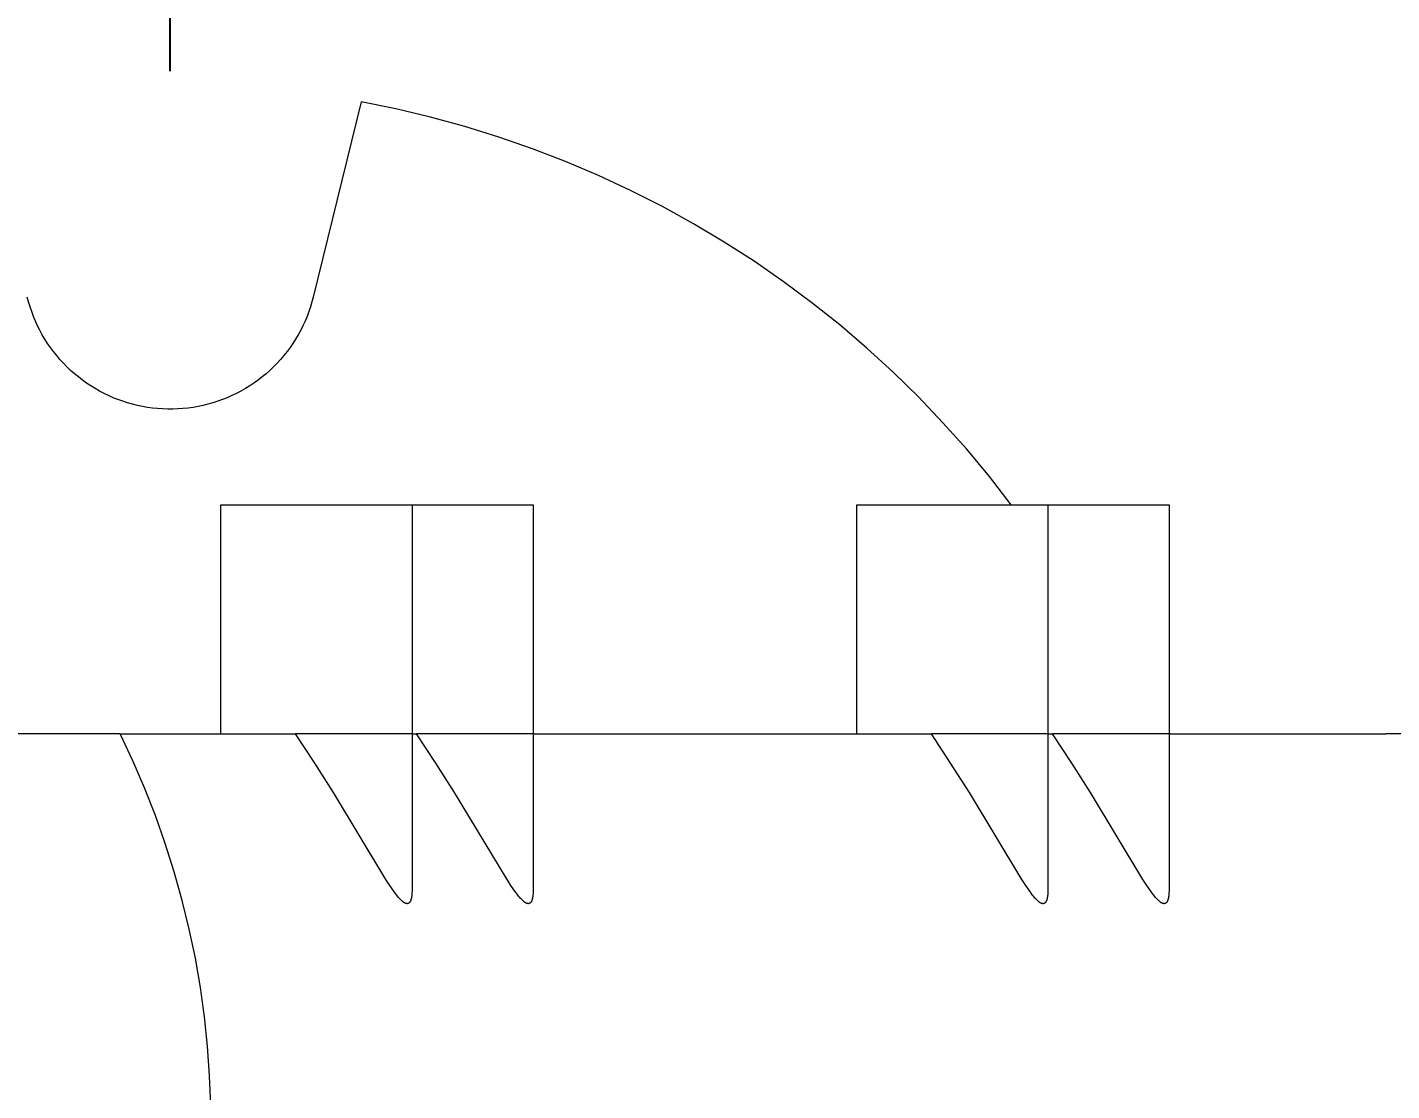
# Model space of a CAD drawing. Header units: millimetres. Extents: x -209 to 4251, y 50 to 3279.
# Drawn here: x 1242.9 to 1314.3, y 1684.7 to 1740.3 of the extents above; entities that cross this region are included whole.
import ezdxf

# ---------------------------------------------------------------- set-up
doc = ezdxf.new("R2010")
doc.units = ezdxf.units.MM
doc.layers.add('ZANO_R', color=7, linetype='Continuous', lineweight=0)
doc.layers.add('ZANO_W', color=1, linetype='Continuous', lineweight=0)
doc.styles.get("Standard").update_dxf_attribs({"font": 'ARIALUNI.TTF'})
doc.dimstyles.new('pl i ang', dxfattribs={"dimtxt": 50, "dimasz": 50, "dimexe": 1.25, "dimexo": 0.625, "dimgap": 10, "dimtad": 1, "dimtoh": 1, "dimtxsty": 'Standard', "dimcen": 2.5, "dimclrd": 1, "dimclre": 1, "dimclrt": 1, "dimadec": 0, "dimazin": 0, "dimtfac": 1, "dimtmove": 0, "dimatfit": 3, "dimfxl": 1, "dimarcsym": 1})

# ---------------------------------------------------------------- blocks, each defined once
blk = doc.blocks.new('*D428')
at = {"layer": 'ZANO_W', "color": 1, "lineweight": -2}
for p, q in [((1250.375, 1738.06), (1250.375, 1805.74)), ((1688.328, 1738.06), (1688.328, 1805.74)), ((1290.375, 1795.74), (1648.328, 1795.74))]:
    blk.add_line(p, q, dxfattribs=at)
at = {"layer": 'ZANO_W', "color": 1}
for points in [[(1290.375, 1802.407), (1290.375, 1789.074), (1250.375, 1795.74)], [(1648.328, 1789.074), (1648.328, 1802.407), (1688.328, 1795.74)]]:
    blk.add_solid(points, dxfattribs=at)
at = {"layer": 'ZANO_W', "color": 1, "insert": (1469.351, 1826.177), "char_height": 40, "attachment_point": 5}
blk.add_mtext('438', dxfattribs=at)

msp = doc.modelspace()

# ---------------------------------------------------------------- linework, layer by layer
at = {"layer": 'ZANO_R'}
for p, q in [((1260.355, 1736.448), (1257.855, 1726.231)), ((1262.18, 1736.079), (1260.355, 1736.448)), ((1263.991, 1735.649), (1262.18, 1736.079)), ((1265.787, 1735.157), (1263.991, 1735.649)), ((1267.566, 1734.605), (1265.787, 1735.157)), ((1269.324, 1733.994), (1267.566, 1734.605)), ((1271.061, 1733.322), (1269.324, 1733.994)), ((1272.774, 1732.593), (1271.061, 1733.322)), ((1274.462, 1731.806), (1272.774, 1732.593)), ((1276.122, 1730.962), (1274.462, 1731.806)), ((1277.752, 1730.063), (1276.122, 1730.962)), ((1279.351, 1729.109), (1277.752, 1730.063)), ((1280.917, 1728.101), (1279.351, 1729.109)), ((1282.448, 1727.041), (1280.917, 1728.101)), ((1283.942, 1725.93), (1282.448, 1727.041)), ((1242.964, 1725.973), (1242.896, 1726.231)), ((1257.855, 1726.231), (1257.787, 1725.973)), ((1243.04, 1725.718), (1242.964, 1725.973)), ((1243.125, 1725.466), (1243.04, 1725.718)), ((1243.219, 1725.217), (1243.125, 1725.466)), ((1257.625, 1725.466), (1257.531, 1725.217)), ((1257.71, 1725.718), (1257.625, 1725.466)), ((1257.787, 1725.973), (1257.71, 1725.718)), ((1285.398, 1724.769), (1283.942, 1725.93)), ((1243.322, 1724.972), (1243.219, 1725.217)), ((1243.433, 1724.73), (1243.322, 1724.972)), ((1243.552, 1724.492), (1243.433, 1724.73)), ((1257.317, 1724.73), (1257.198, 1724.492)), ((1257.428, 1724.972), (1257.317, 1724.73)), ((1257.531, 1725.217), (1257.428, 1724.972)), ((1286.813, 1723.559), (1285.398, 1724.769)), ((1243.68, 1724.258), (1243.552, 1724.492)), ((1243.815, 1724.029), (1243.68, 1724.258)), ((1243.958, 1723.805), (1243.815, 1724.029)), ((1256.935, 1724.029), (1256.792, 1723.805)), ((1257.071, 1724.258), (1256.935, 1724.029)), ((1257.198, 1724.492), (1257.071, 1724.258)), ((1244.109, 1723.586), (1243.958, 1723.805)), ((1244.268, 1723.372), (1244.109, 1723.586)), ((1244.433, 1723.163), (1244.268, 1723.372)), ((1244.606, 1722.961), (1244.433, 1723.163)), ((1256.317, 1723.163), (1256.144, 1722.961)), ((1256.483, 1723.372), (1256.317, 1723.163)), ((1256.641, 1723.586), (1256.483, 1723.372)), ((1256.792, 1723.805), (1256.641, 1723.586)), ((1288.187, 1722.302), (1286.813, 1723.559)), ((1244.786, 1722.765), (1244.606, 1722.961)), ((1244.972, 1722.575), (1244.786, 1722.765)), ((1245.165, 1722.391), (1244.972, 1722.575)), ((1255.778, 1722.575), (1255.585, 1722.391)), ((1255.964, 1722.765), (1255.778, 1722.575)), ((1256.144, 1722.961), (1255.964, 1722.765)), ((1245.364, 1722.215), (1245.165, 1722.391)), ((1245.569, 1722.045), (1245.364, 1722.215)), ((1245.78, 1721.882), (1245.569, 1722.045)), ((1245.996, 1721.727), (1245.78, 1721.882)), ((1246.218, 1721.58), (1245.996, 1721.727)), ((1254.754, 1721.727), (1254.533, 1721.58)), ((1254.97, 1721.882), (1254.754, 1721.727)), ((1255.181, 1722.045), (1254.97, 1721.882)), ((1255.386, 1722.215), (1255.181, 1722.045)), ((1255.585, 1722.391), (1255.386, 1722.215)), ((1289.517, 1720.999), (1288.187, 1722.302)), ((1246.444, 1721.44), (1246.218, 1721.58)), ((1246.675, 1721.308), (1246.444, 1721.44)), ((1246.911, 1721.184), (1246.675, 1721.308)), ((1247.151, 1721.069), (1246.911, 1721.184)), ((1247.394, 1720.961), (1247.151, 1721.069)), ((1253.6, 1721.069), (1253.356, 1720.961)), ((1253.839, 1721.184), (1253.6, 1721.069)), ((1254.075, 1721.308), (1253.839, 1721.184)), ((1254.306, 1721.44), (1254.075, 1721.308)), ((1254.533, 1721.58), (1254.306, 1721.44)), ((1290.802, 1719.652), (1289.517, 1720.999)), ((1247.641, 1720.862), (1247.394, 1720.961)), ((1247.892, 1720.772), (1247.641, 1720.862)), ((1248.145, 1720.691), (1247.892, 1720.772)), ((1248.401, 1720.618), (1248.145, 1720.691)), ((1248.66, 1720.554), (1248.401, 1720.618)), ((1248.92, 1720.5), (1248.66, 1720.554)), ((1249.182, 1720.454), (1248.92, 1720.5)), ((1249.446, 1720.417), (1249.182, 1720.454)), ((1249.711, 1720.39), (1249.446, 1720.417)), ((1249.976, 1720.371), (1249.711, 1720.39)), ((1250.242, 1720.362), (1249.976, 1720.371)), ((1250.508, 1720.362), (1250.242, 1720.362)), ((1250.774, 1720.371), (1250.508, 1720.362)), ((1251.04, 1720.39), (1250.774, 1720.371)), ((1251.304, 1720.417), (1251.04, 1720.39)), ((1251.568, 1720.454), (1251.304, 1720.417)), ((1251.83, 1720.5), (1251.568, 1720.454)), ((1252.091, 1720.554), (1251.83, 1720.5)), ((1252.349, 1720.618), (1252.091, 1720.554)), ((1252.605, 1720.691), (1252.349, 1720.618)), ((1252.859, 1720.772), (1252.605, 1720.691)), ((1253.109, 1720.862), (1252.859, 1720.772)), ((1253.356, 1720.961), (1253.109, 1720.862)), ((1292.042, 1718.262), (1290.802, 1719.652)), ((1293.233, 1716.831), (1292.042, 1718.262)), ((1294.375, 1715.361), (1293.233, 1716.831)), ((1253.024, 1715.361), (1263.023, 1715.361)), ((1253.024, 1703.361), (1253.024, 1715.361)), ((1263.023, 1715.361), (1269.359, 1715.361)), ((1263.024, 1715.361), (1263.024, 1695.198)), ((1269.36, 1715.361), (1269.36, 1695.198)), ((1286.291, 1715.361), (1296.29, 1715.361)), ((1286.291, 1703.361), (1286.291, 1715.361)), ((1296.29, 1715.361), (1302.626, 1715.361)), ((1296.291, 1715.361), (1296.291, 1695.198)), ((1302.628, 1715.361), (1302.628, 1695.198)), ((1247.748, 1703.361), (1241.263, 1703.361)), ((1248.412, 1701.958), (1247.748, 1703.361)), ((1247.748, 1703.361), (1256.929, 1703.361)), ((1263.023, 1703.361), (1256.929, 1703.361)), ((1257.936, 1701.84), (1256.929, 1703.361)), ((1263.023, 1703.361), (1263.266, 1703.361)), ((1269.36, 1703.361), (1263.266, 1703.361)), ((1264.272, 1701.84), (1263.266, 1703.361)), ((1269.36, 1703.361), (1290.196, 1703.361)), ((1296.291, 1703.361), (1290.196, 1703.361)), ((1291.203, 1701.84), (1290.196, 1703.361)), ((1296.291, 1703.361), (1296.533, 1703.361)), ((1302.627, 1703.361), (1296.533, 1703.361)), ((1297.54, 1701.84), (1296.533, 1703.361)), ((1302.627, 1703.361), (1313.969, 1703.361)), ((1345.87, 1703.361), (1313.969, 1703.361)), ((1249.029, 1700.534), (1248.412, 1701.958)), ((1258.913, 1700.301), (1257.936, 1701.84)), ((1265.25, 1700.301), (1264.272, 1701.84)), ((1292.18, 1700.301), (1291.203, 1701.84)), ((1298.517, 1700.301), (1297.54, 1701.84)), ((1249.598, 1699.089), (1249.029, 1700.534)), ((1261.657, 1695.747), (1258.913, 1700.301)), ((1267.994, 1695.747), (1265.25, 1700.301)), ((1294.925, 1695.747), (1292.18, 1700.301)), ((1301.261, 1695.747), (1298.517, 1700.301)), ((1250.117, 1697.626), (1249.598, 1699.089)), ((1250.586, 1696.146), (1250.117, 1697.626)), ((1251.004, 1694.652), (1250.586, 1696.146)), ((1261.859, 1695.435), (1261.657, 1695.747)), ((1262.07, 1695.128), (1261.859, 1695.435)), ((1268.196, 1695.435), (1267.994, 1695.747)), ((1268.407, 1695.128), (1268.196, 1695.435)), ((1295.127, 1695.435), (1294.925, 1695.747)), ((1295.337, 1695.128), (1295.127, 1695.435)), ((1301.463, 1695.435), (1301.261, 1695.747)), ((1301.674, 1695.128), (1301.463, 1695.435)), ((1251.372, 1693.144), (1251.004, 1694.652)), ((1262.146, 1695.024), (1262.07, 1695.128)), ((1262.224, 1694.921), (1262.146, 1695.024)), ((1262.264, 1694.871), (1262.224, 1694.921)), ((1262.306, 1694.822), (1262.264, 1694.871)), ((1262.348, 1694.773), (1262.306, 1694.822)), ((1262.391, 1694.725), (1262.348, 1694.773)), ((1262.426, 1694.689), (1262.391, 1694.725)), ((1262.461, 1694.654), (1262.426, 1694.689)), ((1262.479, 1694.637), (1262.461, 1694.654)), ((1262.498, 1694.62), (1262.479, 1694.637)), ((1262.517, 1694.604), (1262.498, 1694.62)), ((1262.536, 1694.588), (1262.517, 1694.604)), ((1262.551, 1694.575), (1262.536, 1694.588)), ((1262.925, 1694.587), (1262.921, 1694.581)), ((1262.928, 1694.593), (1262.925, 1694.587)), ((1262.931, 1694.599), (1262.928, 1694.593)), ((1262.936, 1694.608), (1262.931, 1694.599)), ((1262.94, 1694.617), (1262.936, 1694.608)), ((1262.944, 1694.626), (1262.94, 1694.617)), ((1262.948, 1694.635), (1262.944, 1694.626)), ((1262.951, 1694.644), (1262.948, 1694.635)), ((1262.955, 1694.653), (1262.951, 1694.644)), ((1262.962, 1694.671), (1262.955, 1694.653)), ((1262.968, 1694.69), (1262.962, 1694.671)), ((1262.973, 1694.708), (1262.968, 1694.69)), ((1262.978, 1694.727), (1262.973, 1694.708)), ((1262.983, 1694.746), (1262.978, 1694.727)), ((1262.988, 1694.77), (1262.983, 1694.746)), ((1262.993, 1694.795), (1262.988, 1694.77)), ((1262.997, 1694.82), (1262.993, 1694.795)), ((1263.001, 1694.844), (1262.997, 1694.82)), ((1263.008, 1694.894), (1263.001, 1694.844)), ((1263.013, 1694.944), (1263.008, 1694.894)), ((1263.018, 1695.007), (1263.013, 1694.944)), ((1263.021, 1695.071), (1263.018, 1695.007)), ((1263.023, 1695.135), (1263.021, 1695.071)), ((1263.024, 1695.198), (1263.023, 1695.135)), ((1268.483, 1695.024), (1268.407, 1695.128)), ((1268.561, 1694.921), (1268.483, 1695.024)), ((1268.601, 1694.871), (1268.561, 1694.921)), ((1268.642, 1694.822), (1268.601, 1694.871)), ((1268.684, 1694.773), (1268.642, 1694.822)), ((1268.728, 1694.725), (1268.684, 1694.773)), ((1268.762, 1694.689), (1268.728, 1694.725)), ((1268.798, 1694.654), (1268.762, 1694.689)), ((1268.816, 1694.637), (1268.798, 1694.654)), ((1268.834, 1694.62), (1268.816, 1694.637)), ((1268.853, 1694.604), (1268.834, 1694.62)), ((1268.873, 1694.588), (1268.853, 1694.604)), ((1268.888, 1694.575), (1268.873, 1694.588)), ((1269.261, 1694.587), (1269.258, 1694.581)), ((1269.265, 1694.593), (1269.261, 1694.587)), ((1269.268, 1694.599), (1269.265, 1694.593)), ((1269.272, 1694.608), (1269.268, 1694.599)), ((1269.277, 1694.617), (1269.272, 1694.608)), ((1269.281, 1694.626), (1269.277, 1694.617)), ((1269.284, 1694.635), (1269.281, 1694.626)), ((1269.288, 1694.644), (1269.284, 1694.635)), ((1269.292, 1694.653), (1269.288, 1694.644)), ((1269.298, 1694.671), (1269.292, 1694.653)), ((1269.304, 1694.69), (1269.298, 1694.671)), ((1269.31, 1694.708), (1269.304, 1694.69)), ((1269.315, 1694.727), (1269.31, 1694.708)), ((1269.319, 1694.746), (1269.315, 1694.727)), ((1269.325, 1694.77), (1269.319, 1694.746)), ((1269.33, 1694.795), (1269.325, 1694.77)), ((1269.334, 1694.82), (1269.33, 1694.795)), ((1269.338, 1694.844), (1269.334, 1694.82)), ((1269.345, 1694.894), (1269.338, 1694.844)), ((1269.35, 1694.944), (1269.345, 1694.894)), ((1269.355, 1695.007), (1269.35, 1694.944)), ((1269.358, 1695.071), (1269.355, 1695.007)), ((1269.36, 1695.135), (1269.358, 1695.071)), ((1269.36, 1695.198), (1269.36, 1695.135)), ((1295.413, 1695.024), (1295.337, 1695.128)), ((1295.491, 1694.921), (1295.413, 1695.024)), ((1295.532, 1694.871), (1295.491, 1694.921)), ((1295.573, 1694.822), (1295.532, 1694.871)), ((1295.615, 1694.773), (1295.573, 1694.822)), ((1295.658, 1694.725), (1295.615, 1694.773)), ((1295.693, 1694.689), (1295.658, 1694.725)), ((1295.728, 1694.654), (1295.693, 1694.689)), ((1295.747, 1694.637), (1295.728, 1694.654)), ((1295.765, 1694.62), (1295.747, 1694.637)), ((1295.784, 1694.604), (1295.765, 1694.62)), ((1295.803, 1694.588), (1295.784, 1694.604)), ((1295.818, 1694.575), (1295.803, 1694.588)), ((1296.192, 1694.587), (1296.188, 1694.581)), ((1296.195, 1694.593), (1296.192, 1694.587)), ((1296.199, 1694.599), (1296.195, 1694.593)), ((1296.203, 1694.608), (1296.199, 1694.599)), ((1296.207, 1694.617), (1296.203, 1694.608)), ((1296.211, 1694.626), (1296.207, 1694.617)), ((1296.215, 1694.635), (1296.211, 1694.626)), ((1296.219, 1694.644), (1296.215, 1694.635)), ((1296.222, 1694.653), (1296.219, 1694.644)), ((1296.229, 1694.671), (1296.222, 1694.653)), ((1296.235, 1694.69), (1296.229, 1694.671)), ((1296.24, 1694.708), (1296.235, 1694.69)), ((1296.245, 1694.727), (1296.24, 1694.708)), ((1296.25, 1694.746), (1296.245, 1694.727)), ((1296.255, 1694.77), (1296.25, 1694.746)), ((1296.26, 1694.795), (1296.255, 1694.77)), ((1296.265, 1694.82), (1296.26, 1694.795)), ((1296.269, 1694.844), (1296.265, 1694.82)), ((1296.275, 1694.894), (1296.269, 1694.844)), ((1296.281, 1694.944), (1296.275, 1694.894)), ((1296.285, 1695.007), (1296.281, 1694.944)), ((1296.289, 1695.071), (1296.285, 1695.007)), ((1296.291, 1695.135), (1296.289, 1695.071)), ((1296.291, 1695.198), (1296.291, 1695.135)), ((1301.75, 1695.024), (1301.674, 1695.128)), ((1301.828, 1694.921), (1301.75, 1695.024)), ((1301.868, 1694.871), (1301.828, 1694.921)), ((1301.909, 1694.822), (1301.868, 1694.871)), ((1301.952, 1694.773), (1301.909, 1694.822)), ((1301.995, 1694.725), (1301.952, 1694.773)), ((1302.03, 1694.689), (1301.995, 1694.725)), ((1302.065, 1694.654), (1302.03, 1694.689)), ((1302.083, 1694.637), (1302.065, 1694.654)), ((1302.102, 1694.62), (1302.083, 1694.637)), ((1302.121, 1694.604), (1302.102, 1694.62)), ((1302.14, 1694.588), (1302.121, 1694.604)), ((1302.155, 1694.575), (1302.14, 1694.588)), ((1302.528, 1694.587), (1302.525, 1694.581)), ((1302.532, 1694.593), (1302.528, 1694.587)), ((1302.535, 1694.599), (1302.532, 1694.593)), ((1302.54, 1694.608), (1302.535, 1694.599)), ((1302.544, 1694.617), (1302.54, 1694.608)), ((1302.548, 1694.626), (1302.544, 1694.617)), ((1302.552, 1694.635), (1302.548, 1694.626)), ((1302.555, 1694.644), (1302.552, 1694.635)), ((1302.559, 1694.653), (1302.555, 1694.644)), ((1302.565, 1694.671), (1302.559, 1694.653)), ((1302.571, 1694.69), (1302.565, 1694.671)), ((1302.577, 1694.708), (1302.571, 1694.69)), ((1302.582, 1694.727), (1302.577, 1694.708)), ((1302.587, 1694.746), (1302.582, 1694.727)), ((1302.592, 1694.77), (1302.587, 1694.746)), ((1302.597, 1694.795), (1302.592, 1694.77)), ((1302.601, 1694.82), (1302.597, 1694.795)), ((1302.605, 1694.844), (1302.601, 1694.82)), ((1302.612, 1694.894), (1302.605, 1694.844)), ((1302.617, 1694.944), (1302.612, 1694.894)), ((1302.622, 1695.007), (1302.617, 1694.944)), ((1302.625, 1695.071), (1302.622, 1695.007)), ((1302.627, 1695.135), (1302.625, 1695.071)), ((1302.628, 1695.198), (1302.627, 1695.135)), ((1262.566, 1694.564), (1262.551, 1694.575)), ((1262.582, 1694.552), (1262.566, 1694.564)), ((1262.598, 1694.542), (1262.582, 1694.552)), ((1262.614, 1694.531), (1262.598, 1694.542)), ((1262.623, 1694.526), (1262.614, 1694.531)), ((1262.631, 1694.522), (1262.623, 1694.526)), ((1262.639, 1694.517), (1262.631, 1694.522)), ((1262.648, 1694.513), (1262.639, 1694.517)), ((1262.657, 1694.508), (1262.648, 1694.513)), ((1262.665, 1694.504), (1262.657, 1694.508)), ((1262.672, 1694.502), (1262.665, 1694.504)), ((1262.678, 1694.499), (1262.672, 1694.502)), ((1262.685, 1694.496), (1262.678, 1694.499)), ((1262.691, 1694.494), (1262.685, 1694.496)), ((1262.698, 1694.491), (1262.691, 1694.494)), ((1262.705, 1694.489), (1262.698, 1694.491)), ((1262.712, 1694.487), (1262.705, 1694.489)), ((1262.718, 1694.485), (1262.712, 1694.487)), ((1262.725, 1694.484), (1262.718, 1694.485)), ((1262.732, 1694.482), (1262.725, 1694.484)), ((1262.739, 1694.481), (1262.732, 1694.482)), ((1262.742, 1694.48), (1262.739, 1694.481)), ((1262.746, 1694.48), (1262.742, 1694.48)), ((1262.749, 1694.479), (1262.746, 1694.48)), ((1262.753, 1694.479), (1262.749, 1694.479)), ((1262.756, 1694.479), (1262.753, 1694.479)), ((1262.76, 1694.478), (1262.756, 1694.479)), ((1262.763, 1694.478), (1262.76, 1694.478)), ((1262.767, 1694.478), (1262.763, 1694.478)), ((1262.77, 1694.478), (1262.767, 1694.478)), ((1262.774, 1694.478), (1262.77, 1694.478)), ((1262.777, 1694.478), (1262.774, 1694.478)), ((1262.78, 1694.479), (1262.777, 1694.478)), ((1262.783, 1694.479), (1262.78, 1694.479)), ((1262.785, 1694.479), (1262.783, 1694.479)), ((1262.788, 1694.48), (1262.785, 1694.479)), ((1262.791, 1694.48), (1262.788, 1694.48)), ((1262.794, 1694.481), (1262.791, 1694.48)), ((1262.797, 1694.481), (1262.794, 1694.481)), ((1262.8, 1694.482), (1262.797, 1694.481)), ((1262.803, 1694.483), (1262.8, 1694.482)), ((1262.806, 1694.483), (1262.803, 1694.483)), ((1262.808, 1694.484), (1262.806, 1694.483)), ((1262.811, 1694.485), (1262.808, 1694.484)), ((1262.814, 1694.486), (1262.811, 1694.485)), ((1262.817, 1694.487), (1262.814, 1694.486)), ((1262.82, 1694.488), (1262.817, 1694.487)), ((1262.822, 1694.489), (1262.82, 1694.488)), ((1262.825, 1694.49), (1262.822, 1694.489)), ((1262.828, 1694.491), (1262.825, 1694.49)), ((1262.831, 1694.492), (1262.828, 1694.491)), ((1262.833, 1694.494), (1262.831, 1694.492)), ((1262.836, 1694.495), (1262.833, 1694.494)), ((1262.841, 1694.498), (1262.836, 1694.495)), ((1262.846, 1694.501), (1262.841, 1694.498)), ((1262.851, 1694.504), (1262.846, 1694.501)), ((1262.856, 1694.507), (1262.851, 1694.504)), ((1262.861, 1694.511), (1262.856, 1694.507)), ((1262.864, 1694.513), (1262.861, 1694.511)), ((1262.867, 1694.515), (1262.864, 1694.513)), ((1262.869, 1694.517), (1262.867, 1694.515)), ((1262.872, 1694.519), (1262.869, 1694.517)), ((1262.875, 1694.522), (1262.872, 1694.519)), ((1262.877, 1694.524), (1262.875, 1694.522)), ((1262.88, 1694.527), (1262.877, 1694.524)), ((1262.882, 1694.529), (1262.88, 1694.527)), ((1262.887, 1694.534), (1262.882, 1694.529)), ((1262.892, 1694.54), (1262.887, 1694.534)), ((1262.897, 1694.545), (1262.892, 1694.54)), ((1262.901, 1694.551), (1262.897, 1694.545)), ((1262.905, 1694.556), (1262.901, 1694.551)), ((1262.909, 1694.562), (1262.905, 1694.556)), ((1262.913, 1694.568), (1262.909, 1694.562)), ((1262.917, 1694.574), (1262.913, 1694.568)), ((1262.921, 1694.581), (1262.917, 1694.574)), ((1268.903, 1694.564), (1268.888, 1694.575)), ((1268.919, 1694.552), (1268.903, 1694.564)), ((1268.935, 1694.542), (1268.919, 1694.552)), ((1268.951, 1694.531), (1268.935, 1694.542)), ((1268.959, 1694.526), (1268.951, 1694.531)), ((1268.968, 1694.522), (1268.959, 1694.526)), ((1268.976, 1694.517), (1268.968, 1694.522)), ((1268.985, 1694.513), (1268.976, 1694.517)), ((1268.993, 1694.508), (1268.985, 1694.513)), ((1269.002, 1694.504), (1268.993, 1694.508)), ((1269.008, 1694.502), (1269.002, 1694.504)), ((1269.015, 1694.499), (1269.008, 1694.502)), ((1269.021, 1694.496), (1269.015, 1694.499)), ((1269.028, 1694.494), (1269.021, 1694.496)), ((1269.035, 1694.491), (1269.028, 1694.494)), ((1269.041, 1694.489), (1269.035, 1694.491)), ((1269.048, 1694.487), (1269.041, 1694.489)), ((1269.055, 1694.485), (1269.048, 1694.487)), ((1269.062, 1694.484), (1269.055, 1694.485)), ((1269.069, 1694.482), (1269.062, 1694.484)), ((1269.076, 1694.481), (1269.069, 1694.482)), ((1269.079, 1694.48), (1269.076, 1694.481)), ((1269.083, 1694.48), (1269.079, 1694.48)), ((1269.086, 1694.479), (1269.083, 1694.48)), ((1269.089, 1694.479), (1269.086, 1694.479)), ((1269.093, 1694.479), (1269.089, 1694.479)), ((1269.096, 1694.478), (1269.093, 1694.479)), ((1269.1, 1694.478), (1269.096, 1694.478)), ((1269.103, 1694.478), (1269.1, 1694.478)), ((1269.107, 1694.478), (1269.103, 1694.478)), ((1269.11, 1694.478), (1269.107, 1694.478)), ((1269.113, 1694.478), (1269.11, 1694.478)), ((1269.116, 1694.479), (1269.113, 1694.478)), ((1269.119, 1694.479), (1269.116, 1694.479)), ((1269.122, 1694.479), (1269.119, 1694.479)), ((1269.125, 1694.48), (1269.122, 1694.479)), ((1269.128, 1694.48), (1269.125, 1694.48)), ((1269.131, 1694.481), (1269.128, 1694.48)), ((1269.134, 1694.481), (1269.131, 1694.481)), ((1269.137, 1694.482), (1269.134, 1694.481)), ((1269.139, 1694.483), (1269.137, 1694.482)), ((1269.142, 1694.483), (1269.139, 1694.483)), ((1269.145, 1694.484), (1269.142, 1694.483)), ((1269.148, 1694.485), (1269.145, 1694.484)), ((1269.151, 1694.486), (1269.148, 1694.485)), ((1269.153, 1694.487), (1269.151, 1694.486)), ((1269.156, 1694.488), (1269.153, 1694.487)), ((1269.159, 1694.489), (1269.156, 1694.488)), ((1269.162, 1694.49), (1269.159, 1694.489)), ((1269.164, 1694.491), (1269.162, 1694.49)), ((1269.167, 1694.492), (1269.164, 1694.491)), ((1269.17, 1694.494), (1269.167, 1694.492)), ((1269.172, 1694.495), (1269.17, 1694.494)), ((1269.178, 1694.498), (1269.172, 1694.495)), ((1269.183, 1694.501), (1269.178, 1694.498)), ((1269.188, 1694.504), (1269.183, 1694.501)), ((1269.193, 1694.507), (1269.188, 1694.504)), ((1269.197, 1694.511), (1269.193, 1694.507)), ((1269.2, 1694.513), (1269.197, 1694.511)), ((1269.203, 1694.515), (1269.2, 1694.513)), ((1269.206, 1694.517), (1269.203, 1694.515)), ((1269.209, 1694.519), (1269.206, 1694.517)), ((1269.211, 1694.522), (1269.209, 1694.519)), ((1269.214, 1694.524), (1269.211, 1694.522)), ((1269.216, 1694.527), (1269.214, 1694.524)), ((1269.219, 1694.529), (1269.216, 1694.527)), ((1269.224, 1694.534), (1269.219, 1694.529)), ((1269.229, 1694.54), (1269.224, 1694.534)), ((1269.233, 1694.545), (1269.229, 1694.54)), ((1269.238, 1694.551), (1269.233, 1694.545)), ((1269.242, 1694.556), (1269.238, 1694.551)), ((1269.246, 1694.562), (1269.242, 1694.556)), ((1269.25, 1694.568), (1269.246, 1694.562)), ((1269.254, 1694.574), (1269.25, 1694.568)), ((1269.258, 1694.581), (1269.254, 1694.574)), ((1295.834, 1694.564), (1295.818, 1694.575)), ((1295.849, 1694.552), (1295.834, 1694.564)), ((1295.865, 1694.542), (1295.849, 1694.552)), ((1295.882, 1694.531), (1295.865, 1694.542)), ((1295.89, 1694.526), (1295.882, 1694.531)), ((1295.898, 1694.522), (1295.89, 1694.526)), ((1295.907, 1694.517), (1295.898, 1694.522)), ((1295.915, 1694.513), (1295.907, 1694.517)), ((1295.924, 1694.508), (1295.915, 1694.513)), ((1295.932, 1694.504), (1295.924, 1694.508)), ((1295.939, 1694.502), (1295.932, 1694.504)), ((1295.945, 1694.499), (1295.939, 1694.502)), ((1295.952, 1694.496), (1295.945, 1694.499)), ((1295.959, 1694.494), (1295.952, 1694.496)), ((1295.965, 1694.491), (1295.959, 1694.494)), ((1295.972, 1694.489), (1295.965, 1694.491)), ((1295.979, 1694.487), (1295.972, 1694.489)), ((1295.986, 1694.485), (1295.979, 1694.487)), ((1295.992, 1694.484), (1295.986, 1694.485)), ((1295.999, 1694.482), (1295.992, 1694.484)), ((1296.006, 1694.481), (1295.999, 1694.482)), ((1296.01, 1694.48), (1296.006, 1694.481)), ((1296.013, 1694.48), (1296.01, 1694.48)), ((1296.017, 1694.479), (1296.013, 1694.48)), ((1296.02, 1694.479), (1296.017, 1694.479)), ((1296.024, 1694.479), (1296.02, 1694.479)), ((1296.027, 1694.478), (1296.024, 1694.479)), ((1296.031, 1694.478), (1296.027, 1694.478)), ((1296.034, 1694.478), (1296.031, 1694.478)), ((1296.038, 1694.478), (1296.034, 1694.478)), ((1296.041, 1694.478), (1296.038, 1694.478)), ((1296.044, 1694.478), (1296.041, 1694.478)), ((1296.047, 1694.479), (1296.044, 1694.478)), ((1296.05, 1694.479), (1296.047, 1694.479)), ((1296.053, 1694.479), (1296.05, 1694.479)), ((1296.056, 1694.48), (1296.053, 1694.479)), ((1296.058, 1694.48), (1296.056, 1694.48)), ((1296.061, 1694.481), (1296.058, 1694.48)), ((1296.064, 1694.481), (1296.061, 1694.481)), ((1296.067, 1694.482), (1296.064, 1694.481)), ((1296.07, 1694.483), (1296.067, 1694.482)), ((1296.073, 1694.483), (1296.07, 1694.483)), ((1296.076, 1694.484), (1296.073, 1694.483)), ((1296.079, 1694.485), (1296.076, 1694.484)), ((1296.081, 1694.486), (1296.079, 1694.485)), ((1296.084, 1694.487), (1296.081, 1694.486)), ((1296.087, 1694.488), (1296.084, 1694.487)), ((1296.09, 1694.489), (1296.087, 1694.488)), ((1296.092, 1694.49), (1296.09, 1694.489)), ((1296.095, 1694.491), (1296.092, 1694.49)), ((1296.098, 1694.492), (1296.095, 1694.491)), ((1296.1, 1694.494), (1296.098, 1694.492)), ((1296.103, 1694.495), (1296.1, 1694.494)), ((1296.108, 1694.498), (1296.103, 1694.495)), ((1296.113, 1694.501), (1296.108, 1694.498)), ((1296.118, 1694.504), (1296.113, 1694.501)), ((1296.123, 1694.507), (1296.118, 1694.504)), ((1296.128, 1694.511), (1296.123, 1694.507)), ((1296.131, 1694.513), (1296.128, 1694.511)), ((1296.134, 1694.515), (1296.131, 1694.513)), ((1296.137, 1694.517), (1296.134, 1694.515)), ((1296.139, 1694.519), (1296.137, 1694.517)), ((1296.142, 1694.522), (1296.139, 1694.519)), ((1296.144, 1694.524), (1296.142, 1694.522)), ((1296.147, 1694.527), (1296.144, 1694.524)), ((1296.15, 1694.529), (1296.147, 1694.527)), ((1296.154, 1694.534), (1296.15, 1694.529)), ((1296.159, 1694.54), (1296.154, 1694.534)), ((1296.164, 1694.545), (1296.159, 1694.54)), ((1296.168, 1694.551), (1296.164, 1694.545)), ((1296.173, 1694.556), (1296.168, 1694.551)), ((1296.177, 1694.562), (1296.173, 1694.556)), ((1296.181, 1694.568), (1296.177, 1694.562)), ((1296.184, 1694.574), (1296.181, 1694.568)), ((1296.188, 1694.581), (1296.184, 1694.574)), ((1302.17, 1694.564), (1302.155, 1694.575)), ((1302.186, 1694.552), (1302.17, 1694.564)), ((1302.202, 1694.542), (1302.186, 1694.552)), ((1302.218, 1694.531), (1302.202, 1694.542)), ((1302.226, 1694.526), (1302.218, 1694.531)), ((1302.235, 1694.522), (1302.226, 1694.526)), ((1302.243, 1694.517), (1302.235, 1694.522)), ((1302.252, 1694.513), (1302.243, 1694.517)), ((1302.26, 1694.508), (1302.252, 1694.513)), ((1302.269, 1694.504), (1302.26, 1694.508)), ((1302.276, 1694.502), (1302.269, 1694.504)), ((1302.282, 1694.499), (1302.276, 1694.502)), ((1302.289, 1694.496), (1302.282, 1694.499)), ((1302.295, 1694.494), (1302.289, 1694.496)), ((1302.302, 1694.491), (1302.295, 1694.494)), ((1302.309, 1694.489), (1302.302, 1694.491)), ((1302.315, 1694.487), (1302.309, 1694.489)), ((1302.322, 1694.485), (1302.315, 1694.487)), ((1302.329, 1694.484), (1302.322, 1694.485)), ((1302.336, 1694.482), (1302.329, 1694.484)), ((1302.343, 1694.481), (1302.336, 1694.482)), ((1302.346, 1694.48), (1302.343, 1694.481)), ((1302.35, 1694.48), (1302.346, 1694.48)), ((1302.353, 1694.479), (1302.35, 1694.48)), ((1302.357, 1694.479), (1302.353, 1694.479)), ((1302.36, 1694.479), (1302.357, 1694.479)), ((1302.364, 1694.478), (1302.36, 1694.479)), ((1302.367, 1694.478), (1302.364, 1694.478)), ((1302.371, 1694.478), (1302.367, 1694.478)), ((1302.374, 1694.478), (1302.371, 1694.478)), ((1302.378, 1694.478), (1302.374, 1694.478)), ((1302.381, 1694.478), (1302.378, 1694.478)), ((1302.383, 1694.479), (1302.381, 1694.478)), ((1302.386, 1694.479), (1302.383, 1694.479)), ((1302.389, 1694.479), (1302.386, 1694.479)), ((1302.392, 1694.48), (1302.389, 1694.479)), ((1302.395, 1694.48), (1302.392, 1694.48)), ((1302.398, 1694.481), (1302.395, 1694.48)), ((1302.401, 1694.481), (1302.398, 1694.481)), ((1302.404, 1694.482), (1302.401, 1694.481)), ((1302.407, 1694.483), (1302.404, 1694.482)), ((1302.409, 1694.483), (1302.407, 1694.483)), ((1302.412, 1694.484), (1302.409, 1694.483)), ((1302.415, 1694.485), (1302.412, 1694.484)), ((1302.418, 1694.486), (1302.415, 1694.485)), ((1302.421, 1694.487), (1302.418, 1694.486)), ((1302.423, 1694.488), (1302.421, 1694.487)), ((1302.426, 1694.489), (1302.423, 1694.488)), ((1302.429, 1694.49), (1302.426, 1694.489)), ((1302.432, 1694.491), (1302.429, 1694.49)), ((1302.434, 1694.492), (1302.432, 1694.491)), ((1302.437, 1694.494), (1302.434, 1694.492)), ((1302.44, 1694.495), (1302.437, 1694.494)), ((1302.445, 1694.498), (1302.44, 1694.495)), ((1302.45, 1694.501), (1302.445, 1694.498)), ((1302.455, 1694.504), (1302.45, 1694.501)), ((1302.46, 1694.507), (1302.455, 1694.504)), ((1302.465, 1694.511), (1302.46, 1694.507)), ((1302.468, 1694.513), (1302.465, 1694.511)), ((1302.47, 1694.515), (1302.468, 1694.513)), ((1302.473, 1694.517), (1302.47, 1694.515)), ((1302.476, 1694.519), (1302.473, 1694.517)), ((1302.478, 1694.522), (1302.476, 1694.519)), ((1302.481, 1694.524), (1302.478, 1694.522)), ((1302.484, 1694.527), (1302.481, 1694.524)), ((1302.486, 1694.529), (1302.484, 1694.527)), ((1302.491, 1694.534), (1302.486, 1694.529)), ((1302.496, 1694.54), (1302.491, 1694.534)), ((1302.5, 1694.545), (1302.496, 1694.54)), ((1302.505, 1694.551), (1302.5, 1694.545)), ((1302.509, 1694.556), (1302.505, 1694.551)), ((1302.513, 1694.562), (1302.509, 1694.556)), ((1302.517, 1694.568), (1302.513, 1694.562)), ((1302.521, 1694.574), (1302.517, 1694.568)), ((1302.525, 1694.581), (1302.521, 1694.574)), ((1251.689, 1691.624), (1251.372, 1693.144)), ((1251.954, 1690.094), (1251.689, 1691.624)), ((1252.167, 1688.557), (1251.954, 1690.094)), ((1252.328, 1687.013), (1252.167, 1688.557)), ((1252.436, 1685.464), (1252.328, 1687.013)), ((1252.492, 1683.913), (1252.436, 1685.464))]:
    msp.add_line(p, q, dxfattribs=at)

# ---------------------------------------------------------------- dimensions: what is measured, and where the dimension line sits
at = {"layer": 'ZANO_W'}
dim = msp.add_linear_dim(base=(1688.328, 1795.74), p1=(1250.375, 1728.06), p2=(1688.328, 1728.06), dimstyle='pl i ang', override={"dimtxt": 40, "dimasz": 40, "dimexe": 10, "dimexo": 10, "dimtoh": 0, "dimdec": 0, "dimtdec": 0, "dimtmove": 1}, dxfattribs=at)
dim.commit()
dim.dimension.update_dxf_attribs({"geometry": '*D428', "text_midpoint": (1469.351, 1826.177)})

doc.saveas('drawing.dxf')
